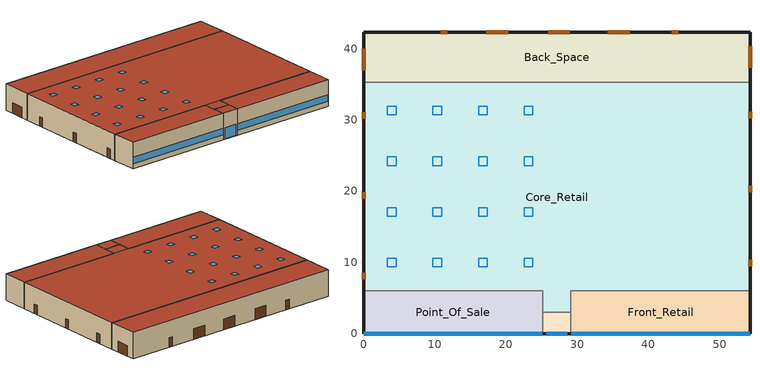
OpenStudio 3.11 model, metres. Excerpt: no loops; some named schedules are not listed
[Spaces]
Core_Retail
 floor ground (Foundation F 1.26W/m*K Perim 58.54m Area 1600.48m2): 54.27,35.27 54.27,6 29.14,6 29.14,3 25.14,3 25.14,6 0,6 0,35.27 z0
 wall outside: 54.27,6 54.27,35.27 / 0,35.27 0,6 z0:6.1
 wall to Back_Space: 54.27,35.27 0,35.27 z0:6.1
 wall to Front_Entry: 25.14,3 29.14,3 z0:6.1
 wall to Point_Of_Sale: 0,6 25.14,6 25.14,3 z0:6.1
 wall to Front_Retail: 29.14,3 29.14,6 54.27,6 z0:6.1
 door: 0,8.54 0,7.62 / 0,19.84 0,18.93 / 0,31.06 0,30.15 / 54.27,9.44 54.27,10.35 / 54.27,19.81 54.27,20.72 / 54.27,30.23 54.27,31.15 z0:2.13
 roof outside: 0,35.27 0,6 54.27,6 54.27,35.27 z6.1; 25.14,6 25.14,3 29.14,3 29.14,6 z6.1
 skylight: 23.78,16.46 23.78,17.68 22.56,17.68 22.56,16.46 z6.1; 4.57,30.7 4.57,31.92 3.35,31.92 3.35,30.7 z6.1; 4.57,9.35 4.57,10.57 3.35,10.57 3.35,9.35 z6.1; 4.57,16.46 4.57,17.68 3.35,17.68 3.35,16.46 z6.1; 17.37,16.46 17.37,17.68 16.15,17.68 16.15,16.46 z6.1; 17.37,30.7 17.37,31.92 16.15,31.92 16.15,30.7 z6.1; 17.37,23.58 17.37,24.8 16.15,24.8 16.15,23.58 z6.1; 4.57,23.58 4.57,24.8 3.35,24.8 3.35,23.58 z6.1; 17.37,9.35 17.37,10.57 16.15,10.57 16.15,9.35 z6.1; 10.97,23.58 10.97,24.8 9.75,24.8 9.75,23.58 z6.1; 10.97,9.35 10.97,10.57 9.75,10.57 9.75,9.35 z6.1; 23.78,23.58 23.78,24.8 22.56,24.8 22.56,23.58 z6.1; 23.78,30.7 23.78,31.92 22.56,31.92 22.56,30.7 z6.1; 10.97,16.46 10.97,17.68 9.75,17.68 9.75,16.46 z6.1; 23.78,9.35 23.78,10.57 22.56,10.57 22.56,9.35 z6.1; 10.97,30.7 10.97,31.92 9.75,31.92 9.75,30.7 z6.1
Back_Space
 floor ground (Foundation F 1.26W/m*K Perim 68.27m Area 379.89m2): 54.27,42.27 54.27,35.27 0,35.27 0,42.27 z0
 wall outside: 54.27,35.27 54.27,42.27 0,42.27 0,35.27 z0:6.1
 door: 44.21,42.27 43.3,42.27 / 11.75,42.27 10.83,42.27 z0:2.13; 54.27,37.32 54.27,40.36 / 37.36,42.27 34.31,42.27 / 28.98,42.27 25.93,42.27 / 20.31,42.27 17.26,42.27 / 0,40.01 0,36.96 z0:2.44
 roof outside: 54.27,35.27 54.27,42.27 0,42.27 0,35.27 z6.1
Front_Retail
 floor ground (Foundation F 1.26W/m*K Perim 31.14m Area 150.81m2): 54.27,6 54.27,0 29.14,0 29.14,6 z0
 wall outside: 29.14,0 54.27,0 54.27,6 z0:6.1
 wall to Front_Entry: 29.14,3 29.14,0 z0:6.1
 window: 29.19,0 54.22,0 z1.14:2.66
 roof outside: 54.27,0 54.27,6 29.14,6 29.14,0 z6.1
Point_Of_Sale
 floor ground (Foundation F 1.26W/m*K Perim 31.14m Area 150.81m2): 25.14,6 25.14,0 0,0 0,6 z0
 wall outside: 0,6 0,0 25.14,0 z0:6.1
 wall to Front_Entry: 25.14,0 25.14,3 z0:6.1
 window: 0.05,0 25.09,0 z1.14:2.66
 roof outside: 25.14,0 25.14,6 0,6 0,0 z6.1
Front_Entry
 floor ground (Foundation F 1.26W/m*K Perim 4.0m Area 12.0m2): 29.14,3 29.14,0 25.14,0 25.14,3 z0
 wall outside: 25.14,0 29.14,0 z0:6.1
 window: 25.64,0 28.64,0 z0.05:2.66
 roof outside: 29.14,0 29.14,3 25.14,3 25.14,0 z6.1
[Site]
Denver-Aurora-Buckley AFB_CO_USA: Latitude {deg}=39.72; Longitude {deg}=-104.75; Time Zone {hr}=-7; Elevation {m}=1726; Terrain=City
[Building]
-RetailStandalone-ASHRAE 169-2013-5B created: 2026-02-20 09:48:20 -0700: North Axis {deg}=0; Default Construction Set=90.1-2010 - Retail - ASHRAE 169-2013-5B; Standards Number of Stories=1; Standards Number of Above Ground Stories=1; Standards Building Type=RetailStandalone
[SizingPeriod:DesignDay] Barometric Pressure {Pa}=82237; Rain Indicator=No; Snow Indicator=No; Day of Month=21; Daylight Saving Time Indicator=No; Humidity Condition Type=Wetbulb; Dry-Bulb Temperature Range Modifier Type=DefaultMultipliers
Name | Maximum Dry-Bulb Temperature {C} | Daily Dry-Bulb Temperature Range {deltaC} | Wind Speed {m/s} | Wind Direction {deg} | Month | Day Type | Wetbulb or DewPoint at Maximum Dry-Bulb {C} | Solar Model Indicator | ASHRAE Clear Sky Optical Depth for Beam Irradiance | ASHRAE Clear Sky Optical Depth for Diffuse Irradiance | Sky Clearness
Denver-Aurora-Buckley.AFB_CO_USA Ann Clg .4% Condns DB=>MWB | 33.9 | 14.8 | 3.6 | 30 | 7 | SummerDesignDay | 15 | ASHRAETau | 0.423 | 2.02
Denver-Aurora-Buckley.AFB_CO_USA Ann Clg .4% Condns WB=>MDB | 26.3 | 14.8 | 3.6 | 30 | 7 | SummerDesignDay | 17.9 | ASHRAETau | 0.423 | 2.02
Denver-Aurora-Buckley.AFB_CO_USA Ann Htg 99.6% Condns DB | -17.9 | 0 | 2.5 | 180 | 12 | WinterDesignDay | -17.9 | ASHRAEClearSky |  |  | 0
[ClimateZones]
Climate Zone Institution Name 1=ASHRAE; Climate Zone Document Name 1=ANSI/ASHRAE Standard 169; Climate Zone Document Year 1=2006; Climate Zone Value 1=5B
[Site:WaterMainsTemperature]
Calculation Method=Correlation; Annual Average Outdoor Air Temperature {C}=9.95; Maximum Difference In Monthly Average Outdoor Air Temperatures {deltaC}=23.7; Temperature Multiplier=1; Temperature Offset {deltaC}=0
[Site:GroundTemperature:Shallow]
-0.7, 1.3, 5.2, 8.9, 16, 19.7, 20.7, 18.8, 14.5, 9.1, 3.7, 0.2
[Site:GroundTemperature:Deep]
4.9, 4.6, 5.6, 7, 10.5, 13.2, 14.9, 15.4, 14.3, 12.1, 9.2, 6.7
[Site:GroundTemperature:FCfactorMethod]
January Ground Temperature {C}=7.1; February Ground Temperature {C}=3; March Ground Temperature {C}=-1; April Ground Temperature {C}=0.8; May Ground Temperature {C}=-0.2; June Ground Temperature {C}=4.8; July Ground Temperature {C}=6.1; August Ground Temperature {C}=13.7; September Ground Temperature {C}=22.2; October Ground Temperature {C}=22.7; November Ground Temperature {C}=21.7; December Ground Temperature {C}=18.5
[Material:NoMass] Thermal Absorptance=0.9; Solar Absorptance=0.7
Name | Roughness | Thermal Resistance {m2-K/W} | Visible Absorptance
CP02 CARPET PAD | VeryRough | 0.21648 | 0.8
Typical Insulation R-10.94 | Smooth | 1.92744 | 0.7
Typical Carpet Pad | Smooth | 0.21648 | 0.8
Typical Insulation R-8.72 | Smooth | 1.53614 | 0.7
Typical Insulation R-19.72 | Smooth | 3.4722 | 0.7
Typical Insulation R-0.58 | Smooth | 0.101875 | 0.7
Typical Insulation R-1.15 | Smooth | 0.202527 | 0.7
[Material]
Name | Roughness | Thickness {m} | Conductivity {W/m-K} | Density {kg/m3} | Specific Heat {J/kg-K} | Thermal Absorptance | Solar Absorptance | Visible Absorptance
100mm Normalweight concrete floor | MediumSmooth | 0.1016 | 2.31 | 2322 | 832
G01 13mm gypsum board | Smooth | 0.0127 | 0.16 | 800 | 1090 | 0.9 | 0.7 | 0.5
4 in. Normalweight Concrete Floor | MediumRough | 0.1016 | 2.31 | 2322 | 832 | 0.9 | 0.7 | 0.7
1IN Stucco | Smooth | 0.0253 | 0.6918 | 1858 | 837 | 0.9 | 0.7 | 0.92
8IN CONCRETE HW RefBldg | Rough | 0.2032 | 1.311 | 2240 | 836.8 | 0.9 | 0.7 | 0.7
1/2IN Gypsum | Smooth | 0.0127 | 0.16 | 784.9 | 830 | 0.9 | 0.4 | 0.4
Roof Membrane | VeryRough | 0.0095 | 0.16 | 1121.29 | 1460 | 0.9 | 0.7 | 0.7
Metal Roof Surface; F08 Metal surface | Smooth | 0.0008 | 45.28 | 7824 | 500 | 0.9 | 0.7 | 0.7
6 in. Normalweight Concrete Floor | MediumRough | 0.1524 | 2.31 | 2322 | 832 | 0.9 | 0.7 | 0.7
8 in. Concrete Block Basement Wall | MediumRough | 0.2032 | 1.326 | 1842 | 912 | 0.9 | 0.7 | 0.7
G05 25mm wood | MediumSmooth | 0.0254 | 0.15 | 608 | 1630 | 0.9 | 0.5 | 0.5
Std Wood 6inch | MediumSmooth | 0.15 | 0.12 | 540 | 1210 | 0.9 | 0.7 | 0.7
[Construction:FfactorGroundFloor] F-Factor {W/m-K}=1.26344
Name | Area {m2} | PerimeterExposed {m}
Foundation F 1.26W/m*K Perim 4.0m Area 12.0m2 | 12 | 4
Foundation F 1.26W/m*K Perim 31.14m Area 150.81m2 | 150.81 | 31.135
Foundation F 1.26W/m*K Perim 68.27m Area 379.89m2 | 379.89 | 68.27
Foundation F 1.26W/m*K Perim 58.54m Area 1600.48m2 | 1600.48 | 58.54
[DefaultConstructionSet]
90.1-2010 - Retail - ASHRAE 169-2013-5B: Default Exterior Surface Constructions=Default Surface Constructions 1; Default Interior Surface Constructions=Default Surface Constructions 2; Default Ground Contact Surface Constructions=Default Surface Constructions 3; Default Exterior SubSurface Constructions=Default Sub Surface Constructions 1; Default Interior SubSurface Constructions=Default Sub Surface Constructions 2; Interior Partition Construction=Typical Interior Partition
[DefaultSurfaceConstructions]
Name | Floor Construction | Wall Construction | Roof Ceiling Construction
Default Surface Constructions 1 | Typical Insulated Exterior Mass Floor R-13.51 | Typical Insulated Exterior Mass Wall R-11.11 | Typical IEAD Roof R-20.83
Default Surface Constructions 2 | Typical Interior Floor | Typical Interior Wall | Typical Interior Ceiling
Default Surface Constructions 3 | Typical Insulated Carpeted 6in Slab Floor | Typical Insulated Basement Mass Wall
[Construction]
Typical Insulated Exterior Mass Floor R-13.51: Typical Insulation R-10.94, 4 in. Normalweight Concrete Floor, Typical Carpet Pad
Typical Insulated Exterior Mass Wall R-11.11: 1IN Stucco, 8IN CONCRETE HW RefBldg, Typical Insulation R-8.72, 1/2IN Gypsum
Typical IEAD Roof R-20.83: Roof Membrane, Typical Insulation R-19.72, Metal Roof Surface
Typical Interior Floor: 100mm Normalweight concrete floor, CP02 CARPET PAD
Typical Interior Wall: G01 13mm gypsum board, G01 13mm gypsum board
Typical Interior Ceiling: CP02 CARPET PAD, 100mm Normalweight concrete floor
Typical Insulated Carpeted 6in Slab Floor: 6 in. Normalweight Concrete Floor, Typical Carpet Pad
Typical Insulated Basement Mass Wall: 8 in. Concrete Block Basement Wall
U 0.55 SHGC 0.4 Simple Glazing: U 0.55 SHGC 0.4 Simple Glazing
Typical Insulated Metal Door R-1.43: F08 Metal surface, Typical Insulation R-0.58
U 0.8 SHGC 0.4 Simple Glazing: U 0.8 SHGC 0.4 Simple Glazing
Typical Overhead Door R-2.0: Typical Insulation R-1.15
U 1.17 SHGC 0.49 Simple Glazing: U 1.17 SHGC 0.49 Simple Glazing
Typical Interior Window: Clear 3mm
Typical Interior Door; Typical Interior Partition: G05 25mm wood
InteriorFurnishings: Std Wood 6inch
[DefaultSubSurfaceConstructions]
Name | Fixed Window Construction | Operable Window Construction | Door Construction | Glass Door Construction | Overhead Door Construction | Skylight Construction | Tubular Daylight Dome Construction | Tubular Daylight Diffuser Construction
Default Sub Surface Constructions 1 | U 0.55 SHGC 0.4 Simple Glazing | U 0.55 SHGC 0.4 Simple Glazing | Typical Insulated Metal Door R-1.43 | U 0.8 SHGC 0.4 Simple Glazing | Typical Overhead Door R-2.0 | U 1.17 SHGC 0.49 Simple Glazing | Typical Interior Window | Typical Interior Window
Default Sub Surface Constructions 2 | Typical Interior Window | Typical Interior Window | Typical Interior Door
[WindowMaterial:SimpleGlazingSystem] Visible Transmittance=0.81
Name | U-Factor {W/m2-K} | Solar Heat Gain Coefficient
U 0.55 SHGC 0.4 Simple Glazing | 3.12304 | 0.4
U 0.8 SHGC 0.4 Simple Glazing | 4.54261 | 0.4
U 1.17 SHGC 0.49 Simple Glazing | 6.64357 | 0.49
[WindowMaterial:Glazing]
Clear 3mm: Optical Data Type=SpectralAverage; Thickness {m}=0.003; Solar Transmittance at Normal Incidence=0.837; Front Side Solar Reflectance at Normal Incidence=0.075; Back Side Solar Reflectance at Normal Incidence=0.075; Visible Transmittance at Normal Incidence=0.898; Front Side Visible Reflectance at Normal Incidence=0.081; Back Side Visible Reflectance at Normal Incidence=0.081; Infrared Transmittance at Normal Incidence=0; Front Side Infrared Hemispherical Emissivity=0.84; Back Side Infrared Hemispherical Emissivity=0.84; Conductivity {W/m-K}=0.9; Dirt Correction Factor for Solar and Visible Transmittance=1; Solar Diffusing=No
[Space] Building Story=Building Story 1; Part of Total Floor Area=Yes
Name | Space Type | Thermal Zone
Core_Retail | Retail Retail | Core_Retail ZN
Back_Space | Retail Back_Space | Back_Space ZN
Front_Retail | Retail Retail | Front_Retail ZN
Point_Of_Sale | Retail Point_of_Sale | Point_Of_Sale ZN
Front_Entry | Retail Entry | Front_Entry ZN
[BuildingStory]
Building Story 1: Nominal Z Coordinate {m}=0
[SpaceType] Standards Building Type=Retail
Name | Default Schedule Set | Design Specification Outdoor Air Object | Standards Space Type
Retail Back_Space | Retail Back_Space Schedule Set | Retail Back_Space Ventilation | Back_Space
Retail Entry | Retail Entry Schedule Set | Retail Entry Ventilation | Entry
Retail Point_of_Sale | Retail Point_of_Sale Schedule Set | Retail Point_of_Sale Ventilation | Point_of_Sale
Retail Retail | Retail Retail Schedule Set | Retail Retail Ventilation | Retail
[People:Definition] Number of People Calculation Method=People/Area; People per Space Floor Area {person/m2}=0.161459; Fraction Radiant=0.3; Thermal Comfort Model Type 1=AdaptiveASH55
Retail Back_Space People Definition; Retail Point_of_Sale People Definition; Retail Retail People Definition
[People] Work Efficiency Schedule=Work Efficiency Schedule; Clothing Insulation Calculation Method=ClothingInsulationSchedule; Clothing Insulation Schedule=Clothing Schedule; Air Velocity Schedule=Air Velocity Schedule; Multiplier=1
Name | People Definition | Space or SpaceType
Retail Back_Space People | Retail Back_Space People Definition | Retail Back_Space
Retail Point_of_Sale People | Retail Point_of_Sale People Definition | Retail Point_of_Sale
Retail Retail People | Retail Retail People Definition | Retail Retail
[Lights:Definition] Design Level Calculation Method=Watts/Area; Fraction Radiant=0.7; Fraction Visible=0.2; Return Air Fraction=0
Name | Watts per Space Floor Area {W/m2}
Retail Back_Space Lights Definition | 6.78126
Retail Entry Lights Definition | 9.68752
Retail Point_of_Sale Lights Definition; Retail Retail Lights Definition | 18.0834
[Lights] Fraction Replaceable=1
Name | Lights Definition | Space or SpaceType
Retail Back_Space Lights | Retail Back_Space Lights Definition | Retail Back_Space
Retail Entry Lights | Retail Entry Lights Definition | Retail Entry
Retail Point_of_Sale Lights | Retail Point_of_Sale Lights Definition | Retail Point_of_Sale
Retail Retail Lights | Retail Retail Lights Definition | Retail Retail
[ElectricEquipment:Definition] Design Level Calculation Method=Watts/Area; Fraction Latent=0; Fraction Radiant=0.5; Fraction Lost=0
Name | Watts per Space Floor Area {W/m2}
Retail Back_Space Elec Equip Definition | 8.07293
Retail Entry Elec Equip Definition; Retail Retail Elec Equip Definition | 3.22917
Retail Point_of_Sale Elec Equip Definition | 21.5278
[ElectricEquipment]
Name | Electric Equipment Definition | Space or SpaceType
Retail Back_Space Elec Equip | Retail Back_Space Elec Equip Definition | Retail Back_Space
Retail Entry Elec Equip | Retail Entry Elec Equip Definition | Retail Entry
Retail Point_of_Sale Elec Equip | Retail Point_of_Sale Elec Equip Definition | Retail Point_of_Sale
Retail Retail Elec Equip | Retail Retail Elec Equip Definition | Retail Retail
[DesignSpecification:OutdoorAir] Outdoor Air Method=Sum; Outdoor Air Flow per Floor Area {m3/s-m2}=0.0006096
Name | Outdoor Air Flow per Person {m3/s-person}
Retail Back_Space Ventilation
Retail Entry Ventilation; Retail Point_of_Sale Ventilation; Retail Retail Ventilation | 0.00353961
[DefaultScheduleSet] Number of People Schedule=RetailStandalone BLDG_OCC_SCH_2010; People Activity Level Schedule=RetailStandalone ACTIVITY_SCH; Electric Equipment Schedule=RetailStandalone BLDG_EQUIP_SCH
Name | Lighting Schedule
Retail Back_Space Schedule Set | RetailStandalone BLDG_LIGHT_BACK_SCH
Retail Entry Schedule Set | RetailStandalone BLDG_LIGHT_ENTRY_SCH
Retail Point_of_Sale Schedule Set; Retail Retail Schedule Set | RetailStandalone BLDG_LIGHT_SCH
[ThermostatSetpoint:DualSetpoint] Heating Setpoint Temperature Schedule=RetailStandalone HTGSETP_SCH_NO_OPTIMUM
Name | Cooling Setpoint Temperature Schedule
Retail Back_Space Thermostat 1; Retail Retail Thermostat 1; Retail Retail Thermostat 2; Retail Point_of_Sale Thermostat 1 | RetailStandalone CLGSETP_SCH_NO_SETBACK
Retail Entry Thermostat 1 | RetailStandalone FRONT_ENTRY_COOLING
[SpaceInfiltration:DesignFlowRate] Velocity Term Coefficient=0; Density Basis=Outdoor
Name | Space or SpaceType | Schedule | Design Flow Rate Calculation Method | Flow per Exterior Surface Area {m3/s-m2} | Constant Term Coefficient | Temperature Term Coefficient | Velocity Squared Term Coefficient | Design Flow Rate {m3/s}
Front_Entry HVAC On Infiltration | Front_Entry | Infiltration HVAC On Schedule | Flow/ExteriorArea | 0.000570329 | -0.0441 | 0.0066 | 0.0376
Front_Entry HVAC Off Infiltration | Front_Entry | Infiltration HVAC Off Schedule | Flow/ExteriorArea | 0.000570329 | 0 | 0.01 | 0.0493
Point_Of_Sale HVAC On Infiltration | Point_Of_Sale | Infiltration HVAC On Schedule | Flow/ExteriorArea | 0.000570329 | -0.0441 | 0.0066 | 0.0376
Point_Of_Sale HVAC Off Infiltration | Point_Of_Sale | Infiltration HVAC Off Schedule | Flow/ExteriorArea | 0.000570329 | 0 | 0.01 | 0.0493
Front_Retail HVAC On Infiltration | Front_Retail | Infiltration HVAC On Schedule | Flow/ExteriorArea | 0.000570329 | -0.0441 | 0.0066 | 0.0376
Front_Retail HVAC Off Infiltration | Front_Retail | Infiltration HVAC Off Schedule | Flow/ExteriorArea | 0.000570329 | 0 | 0.01 | 0.0493
Back_Space HVAC On Infiltration | Back_Space | Infiltration HVAC On Schedule | Flow/ExteriorArea | 0.000570329 | -0.0441 | 0.0066 | 0.0376
Back_Space HVAC Off Infiltration | Back_Space | Infiltration HVAC Off Schedule | Flow/ExteriorArea | 0.000570329 | 0 | 0.01 | 0.0493
Core_Retail HVAC On Infiltration | Core_Retail | Infiltration HVAC On Schedule | Flow/ExteriorArea | 0.000570329 | -0.0441 | 0.0066 | 0.0376
Core_Retail HVAC Off Infiltration | Core_Retail | Infiltration HVAC Off Schedule | Flow/ExteriorArea | 0.000570329 | 0 | 0.01 | 0.0493
Entry door Infiltration | Front_Entry | RetailStandalone INFIL_Door_Opening_SCH_2013 | Flow/Space |  | 1 | 0 | 0 | 0.937287
[ThermalZone] Use Ideal Air Loads=No
Name | Thermostat | Primary Daylighting Control | Fraction of Zone Controlled by Primary Daylighting Control
Back_Space ZN | Retail Back_Space Thermostat 1
Core_Retail ZN | Retail Retail Thermostat 1 | Core_Retail Daylt Sensor 1 | 0.515
Front_Entry ZN | Retail Entry Thermostat 1
Front_Retail ZN | Retail Retail Thermostat 2 | Front_Retail Daylt Sensor 1 | 0.443
Point_Of_Sale ZN | Retail Point_of_Sale Thermostat 1
[Sizing:Zone]
Front_Entry ZN: Zone Cooling Design Supply Air Temperature Input Method=SupplyAirTemperature; Zone Cooling Design Supply Air Temperature {C}=14; Zone Cooling Design Supply Air Temperature Difference {deltaC}=11.11; Zone Heating Design Supply Air Temperature Input Method=SupplyAirTemperature; Zone Heating Design Supply Air Temperature {C}=50; Zone Heating Design Supply Air Temperature Difference {deltaC}=11.11; Zone Cooling Design Supply Air Humidity Ratio {kg-H2O/kg-air}=0.0085; Zone Heating Design Supply Air Humidity Ratio {kg-H2O/kg-air}=0.008; Cooling Design Air Flow Method=DesignDay; Heating Design Air Flow Method=DesignDay; Heating Maximum Air Flow Fraction=1; Account for Dedicated Outdoor Air System=No; Dedicated Outdoor Air System Control Strategy=NeutralSupplyAir; Dedicated Outdoor Air Low Setpoint Temperature for Design {C}=autosize; Dedicated Outdoor Air High Setpoint Temperature for Design {C}=autosize; Zone Load Sizing Method=Sensible Load Only No Latent Load; Zone Latent Cooling Design Supply Air Humidity Ratio Input Method=HumidityRatioDifference; Zone Cooling Design Supply Air Humidity Ratio Difference {kgWater/kgDryAir}=0.005; Zone Latent Heating Design Supply Air Humidity Ratio Input Method=HumidityRatioDifference; Zone Humidification Design Supply Air Humidity Ratio Difference {kgWater/kgDryAir}=0.005; Sizing Option=Coincident; Heating Coil Sizing Method=None; Maximum Heating Capacity To Cooling Load Sizing Ratio {W/W}=1
[Zone equipment]
Front_Entry ZN: Front_Entry ZN Unit Heater
[Coil:Heating:Gas]
Front_Entry ZN UnitHeater Gas Htg Coil 175kBtu/hr 0.8 Thermal Eff: Availability Schedule=RetailStandalone FrontEntry_FanSched; Gas Burner Efficiency=0.8; Nominal Capacity {W}=AutoSize; On Cycle Parasitic Electric Load {W}=0; Off Cycle Parasitic Gas Load {W}=0
[AvailabilityManager:NightCycle] Applicability Schedule=Always On Discrete; Control Type=CycleOnAny; Thermostat Tolerance {deltaC}=1; Cycling Run Time {s}=1800
Availability Manager Night Cycle 1; Availability Manager Night Cycle 2; Availability Manager Night Cycle 3; Availability Manager Night Cycle 4
[Fan:ConstantVolume]
Front_Entry ZN UnitHeater Fan: Availability Schedule=RetailStandalone FrontEntry_FanSched; Fan Total Efficiency=0.55575; Pressure Rise {Pa}=49.8178; Maximum Flow Rate {m3/s}=AutoSize; Motor Efficiency=0.855; Motor In Airstream Fraction=1
[ZoneHVAC:UnitHeater]
Front_Entry ZN Unit Heater: Availability Schedule=RetailStandalone FrontEntry_FanSched; Supply Air Fan=Front_Entry ZN UnitHeater Fan; Maximum Supply Air Flow Rate {m3/s}=autosize; Fan Control Type=OnOff; Heating Coil=Front_Entry ZN UnitHeater Gas Htg Coil 175kBtu/hr 0.8 Thermal Eff; Maximum Hot Water Flow Rate {m3/s}=autosize; Minimum Hot Water Flow Rate {m3/s}=0; Heating Convergence Tolerance=0.001
[InternalMass:Definition]
Internal Mass Definition 1: Construction=InteriorFurnishings; Design Level Calculation Method=SurfaceArea/Area; Surface Area per Space Floor Area=2
[InternalMass] Internal Mass Definition=Internal Mass Definition 1; Multiplier=1
Name | Space or SpaceType
Point_Of_Sale Mass | Point_Of_Sale
Front_Retail Mass | Front_Retail
Back_Space Mass | Back_Space
Core_Retail Mass | Core_Retail
[Exterior:Lights:Definition]
Name | Design Level {W}
Occ Sensing Exterior Lights Def | 4328
NonDimming Exterior Lights Def | 316
[Exterior:Lights] Control Option=AstronomicalClock
Name | Exterior Lights Definition | Schedule
Occ Sensing Exterior Lights Def | Occ Sensing Exterior Lights Def | RetailStandalone Exterior_lighting_schedule_b
NonDimming Exterior Lights Def | NonDimming Exterior Lights Def | RetailStandalone Exterior_lighting_schedule_a
[EnergyManagementSystem:Sensor]
OAT: Output Variable or Output Meter Index Key=Environment; Output Variable or Output Meter=Site Outdoor Air Drybulb Temperature
[EnergyManagementSystem:Actuator] Actuated Component Type=Schedule:Year; Actuated Component Control Type=Schedule Value
Name | Actuated Component
ems_Core_Retail_ZN_PSZ_AC_HtgSch0 | RetailStandalone HTGSETP_SCH_NO_OPTIMUM
ems_Core_Retail_ZN_PSZ_AC_ClgSch0 | RetailStandalone CLGSETP_SCH_NO_SETBACK
[EnergyManagementSystem:Program]
ems_Core_Retail_ZN_PSZ_AC_OptimumStartProg0: IF DaylightSavings==0 && DayOfWeek>1 && Hour==5 && OAT<23.9 && OAT>1.7; SET ems_Core_Retail_ZN_PSZ_AC_ClgSch0 = 29.4; SET ems_Core_Retail_ZN_PSZ_AC_HtgSch0 = 15.6; ELSEIF DaylightSavings==0 && DayOfWeek==1 && Hour==7 && OAT<23.9 && OAT>1.7; SET ems_Core_Retail_ZN_PSZ_AC_ClgSch0 = 29.4; SET ems_Core_Retail_ZN_PSZ_AC_HtgSch0 = 15.6; ELSEIF DaylightSavings==1 && DayOfWeek>1 && Hour==4 && OAT<23.9 && OAT>1.7; SET ems_Core_Retail_ZN_PSZ_AC_ClgSch0 = 29.4; SET ems_Core_Retail_ZN_PSZ_AC_HtgSch0 = 15.6; ELSEIF DaylightSavings==1 && DayOfWeek==1 && Hour==6 && OAT<23.9 && OAT>1.7; SET ems_Core_Retail_ZN_PSZ_AC_ClgSch0 = 29.4; SET ems_Core_Retail_ZN_PSZ_AC_HtgSch0 = 15.6; ELSE; SET ems_Core_Retail_ZN_PSZ_AC_ClgSch0 = NULL; SET ems_Core_Retail_ZN_PSZ_AC_HtgSch0 = NULL; ENDIF
[EnergyManagementSystem:ProgramCallingManager]
ems_Core_Retail_ZN_PSZ_AC_OptimumStartCallingManager0: BeginTimestepBeforePredictor; ems_Core_Retail_ZN_PSZ_AC_OptimumStartProg0
[Daylighting:Control] Position Z-Coordinate {m}=0.762; Illuminance Setpoint {lux}=375; Lighting Control Type=Stepped; Minimum Input Power Fraction for Continuous Dimming Control=0.3; Minimum Light Output Fraction for Continuous Dimming Control=0.2; Number of Stepped Control Steps=3; Probability Lighting will be Reset When Needed in Manual Stepped Control=1; Maximum Allowable Discomfort Glare Index=22
Name | Space | Position X-Coordinate {m} | Position Y-Coordinate {m}
Core_Retail Daylt Sensor 1 | Core_Retail | 3.9624 | 3.9624
Front_Retail Daylt Sensor 1 | Front_Retail | 12.5675 | 1.7556
[Schedule:Ruleset]
Name | Default Day Schedule | Summer Design Day Schedule | Winter Design Day Schedule
RetailStandalone INFIL_Door_Opening_SCH_2013 | RetailStandalone INFIL_Door_Opening_SCH_2013 Default | RetailStandalone INFIL_Door_Opening_SCH_2013 Summer Design Day | RetailStandalone INFIL_Door_Opening_SCH_2013 Winter Design Day
RetailStandalone Exterior_lighting_schedule_b | RetailStandalone Exterior_lighting_schedule_b Default | RetailStandalone Exterior_lighting_schedule_b Summer Design Day | RetailStandalone Exterior_lighting_schedule_b Winter Design Day
RetailStandalone Exterior_lighting_schedule_a | RetailStandalone Exterior_lighting_schedule_a Default | RetailStandalone Exterior_lighting_schedule_a Summer Design Day | RetailStandalone Exterior_lighting_schedule_a Winter Design Day
Infiltration HVAC On Schedule | RetailStandalone HVACOperationSchd Default 1 | RetailStandalone HVACOperationSchd Summer Design Day 1 | RetailStandalone HVACOperationSchd Winter Design Day 1
Infiltration HVAC Off Schedule | RetailStandalone HVACOperationSchd Default inverted | RetailStandalone HVACOperationSchd Summer Design Day inverted 1 | RetailStandalone HVACOperationSchd Winter Design Day inverted 1
